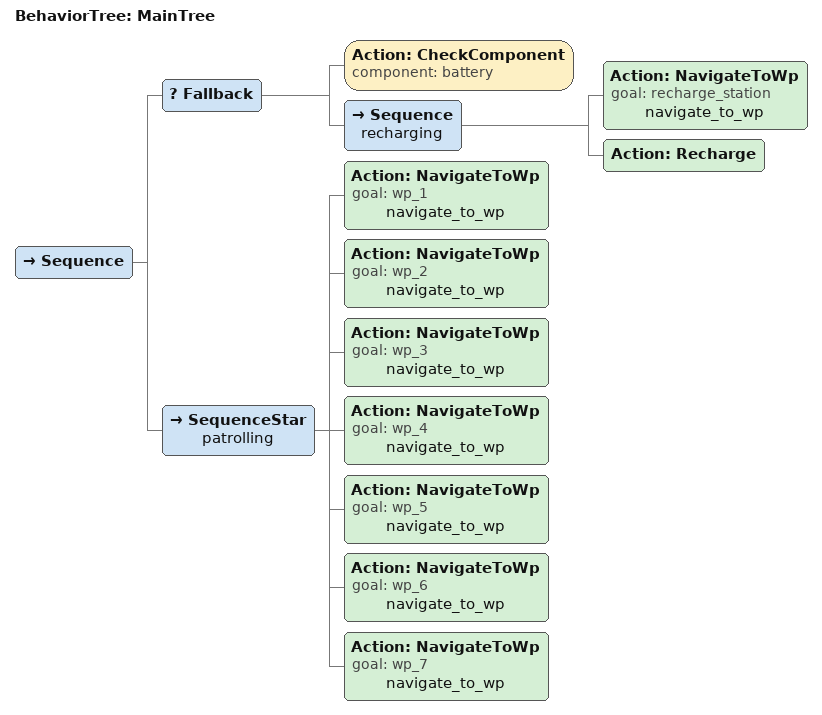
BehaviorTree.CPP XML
<?xml version="1.0"?>
<root main_tree_to_execute="MainTree">
    <BehaviorTree ID="MainTree">
        <Sequence>
            <Fallback>
                <Action ID="CheckComponent" component="battery"/>
                <Sequence name="recharging">
                    <Action ID="NavigateToWp" goal="recharge_station" name="navigate_to_wp"/>
                    <Action ID="Recharge"/>
                </Sequence>
            </Fallback>
            <SequenceStar name="patrolling">
                <Action ID="NavigateToWp" goal="wp_1" name="navigate_to_wp"/>
                <Action ID="NavigateToWp" goal="wp_2" name="navigate_to_wp"/>
                <Action ID="NavigateToWp" goal="wp_3" name="navigate_to_wp"/>
                <Action ID="NavigateToWp" goal="wp_4" name="navigate_to_wp"/>
                <Action ID="NavigateToWp" goal="wp_5" name="navigate_to_wp"/>
                <Action ID="NavigateToWp" goal="wp_6" name="navigate_to_wp"/>
                <Action ID="NavigateToWp" goal="wp_7" name="navigate_to_wp"/>
            </SequenceStar>
        </Sequence>
    </BehaviorTree>
</root>
